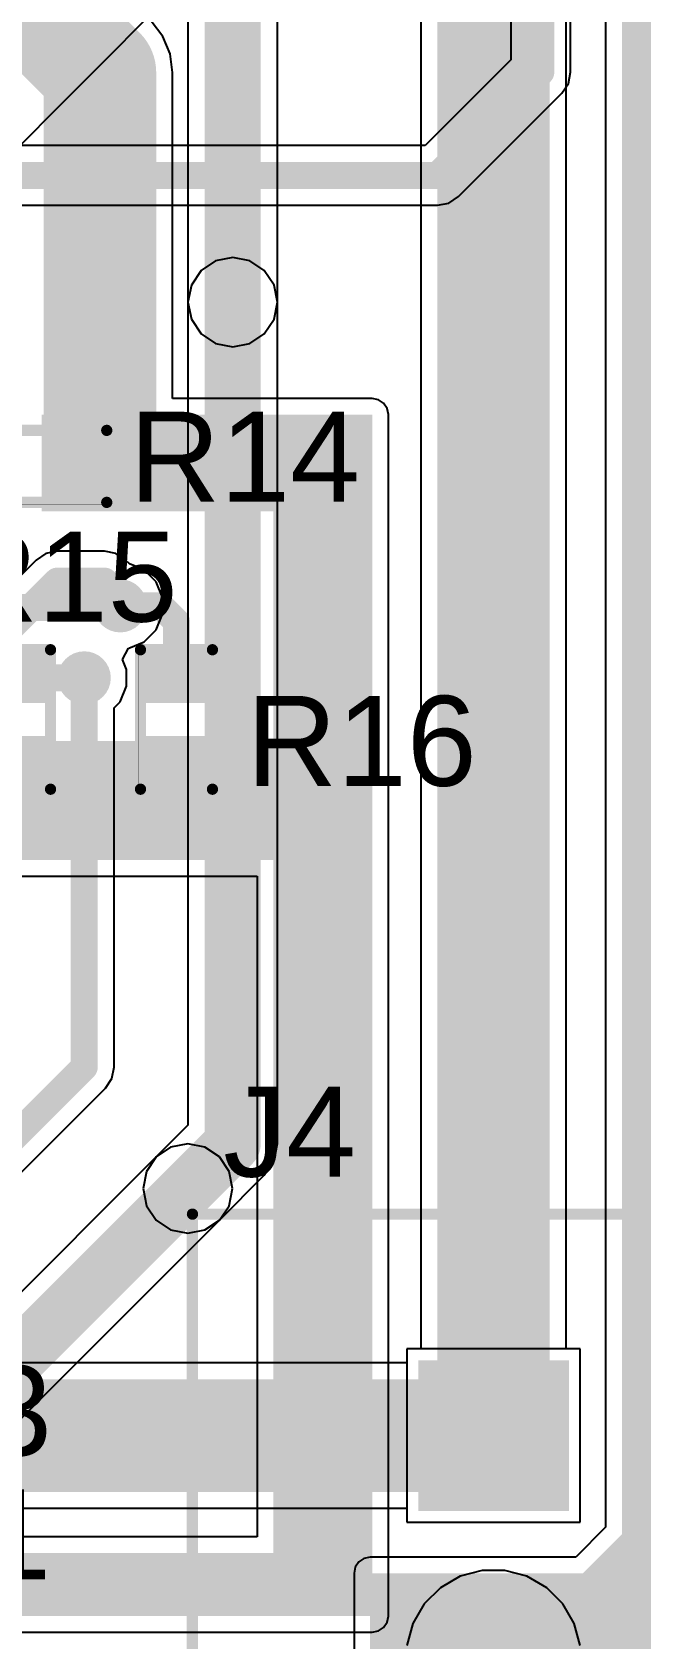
# Model space of a CAD drawing. Header units: millimetres. Extents: x 0 to 212, y 0 to 213.
# Drawn here: x 0.84 to 1.11, y 1.101 to 1.815 of the extents above; entities that cross this region are included whole.
import ezdxf

# ---------------------------------------------------------------- set-up
doc = ezdxf.new("R2010")
doc.units = ezdxf.units.MM
doc.header["$MEASUREMENT"] = 0
for name, color, linetype in [('BottomLayer', 5, 'Continuous'), ('BottomSolder', 6, 'Continuous'), ('MultiLayer', 9, 'Continuous'), ('PadHoleLayer', 156, 'Continuous'), ('TopLayer', 1, 'Continuous'), ('TopOverlay', 2, 'Continuous'), ('TopPaste', 8, 'Continuous'), ('TopSolder', 216, 'Continuous'), ('ViaHoleLayer', 16, 'Continuous')]:
    doc.layers.add(name, color=color, linetype=linetype)
doc.styles.add('Arial', font='', dxfattribs={"height": 0.2})
doc.styles.get('Arial').set_extended_font_data('Arial')

# ---------------------------------------------------------------- blocks, each defined once
blk = doc.blocks.new('B2B_XH_2_LF__SN__24')
at = {"layer": 'BottomLayer'}
blk.add_hatch(color=5, dxfattribs=at).paths.add_polyline_path([(-0.080706, -0.031496), (-0.080706, 0.031496), (-0.017714, 0.031496), (-0.017714, -0.031496)])
h = blk.add_hatch(color=5, dxfattribs=at)
edge = h.paths.add_edge_path()
edge.add_arc((0.04921, 0), 0.031496, 0, 360)
at = {"layer": 'BottomSolder'}
blk.add_hatch(color=6, dxfattribs=at).paths.add_polyline_path([(-0.082706, -0.033496), (-0.082706, 0.033496), (-0.015714, 0.033496), (-0.015714, -0.033496)])
h = blk.add_hatch(color=6, dxfattribs=at)
edge = h.paths.add_edge_path()
edge.add_arc((0.04921, 0), 0.033496, 0, 360)
at = {"layer": 'MultiLayer'}
blk.add_hatch(color=9, dxfattribs=at).paths.add_polyline_path([(-0.080706, -0.031496), (-0.080706, 0.031496), (-0.017714, 0.031496), (-0.017714, -0.031496)])
h = blk.add_hatch(color=9, dxfattribs=at)
edge = h.paths.add_edge_path()
edge.add_arc((0.04921, 0), 0.031496, 0, 360)
at = {"layer": 'PadHoleLayer'}
h = blk.add_hatch(color=156, dxfattribs=at)
edge = h.paths.add_edge_path()
edge.add_arc((-0.04921, 0), 0.019685, 0, 360)
h = blk.add_hatch(color=156, dxfattribs=at)
edge = h.paths.add_edge_path()
edge.add_arc((0.04921, 0), 0.019685, 0, 360)
at = {"layer": 'TopLayer'}
blk.add_hatch(color=1, dxfattribs=at).paths.add_polyline_path([(-0.080706, -0.031496), (-0.080706, 0.031496), (-0.017714, 0.031496), (-0.017714, -0.031496)])
h = blk.add_hatch(color=1, dxfattribs=at)
edge = h.paths.add_edge_path()
edge.add_arc((0.04921, 0), 0.031496, 0, 360)
at = {"layer": 'TopSolder'}
blk.add_hatch(color=216, dxfattribs=at).paths.add_polyline_path([(-0.082706, -0.033496), (-0.082706, 0.033496), (-0.015714, 0.033496), (-0.015714, -0.033496)])
h = blk.add_hatch(color=216, dxfattribs=at)
edge = h.paths.add_edge_path()
edge.add_arc((0.04921, 0), 0.033496, 0, 360)
at = {"layer": 'TopOverlay', "const_width": 0.005}
for points in [[(-0.037206, 0.123228), (-0.061851, 0.123228)], [(-0.061851, 0.098582), (-0.061851, 0.123228)], [(-0.037206, 0.098582), (-0.037206, 0.123228)], [(0.061376, 0.123228), (0.036731, 0.123228)], [(0.036731, 0.098582), (0.036731, 0.123228)], [(0.061376, 0.098582), (0.061376, 0.123228)], [(0.147401, 0.0925), (-0.147641, 0.0925)], [(-0.147639, -0.133857), (-0.147639, 0.09252)], [(0.147401, -0.133899), (0.1474, 0.0925)], [(0.147401, -0.133899), (-0.147641, -0.133899)]]:
    blk.add_lwpolyline(points, dxfattribs=at)
at = {"layer": 'TopOverlay', "const_width": 0.0025}
for points in [[(-0.063101, 0.123228, 1), (-0.060601, 0.123228, 1)], [(-0.063101, 0.123228, 1), (-0.060601, 0.123228, 1)], [(-0.038456, 0.123228, 1), (-0.035956, 0.123228, 1)], [(-0.038456, 0.123228, 1), (-0.035956, 0.123228, 1)], [(0.035481, 0.123228, 1), (0.037981, 0.123228, 1)], [(0.035481, 0.123228, 1), (0.037981, 0.123228, 1)], [(0.060126, 0.123228, 1), (0.062626, 0.123228, 1)], [(0.060126, 0.123228, 1), (0.062626, 0.123228, 1)], [(-0.063101, 0.098582, 1), (-0.060601, 0.098582, 1)], [(-0.038456, 0.098582, 1), (-0.035956, 0.098582, 1)], [(0.035481, 0.098582, 1), (0.037981, 0.098582, 1)], [(0.060126, 0.098582, 1), (0.062626, 0.098582, 1)], [(-0.148891, 0.0925, 1), (-0.146391, 0.0925, 1)], [(-0.148889, 0.09252, 1), (-0.146389, 0.09252, 1)], [(0.14615, 0.0925, 1), (0.14865, 0.0925, 1)], [(0.146151, 0.0925, 1), (0.148651, 0.0925, 1)], [(-0.148891, -0.133899, 1), (-0.146391, -0.133899, 1)], [(-0.148889, -0.133857, 1), (-0.146389, -0.133857, 1)], [(0.146151, -0.133899, 1), (0.148651, -0.133899, 1)], [(0.146151, -0.133899, 1), (0.148651, -0.133899, 1)]]:
    blk.add_lwpolyline(points, format="xyb", close=True, dxfattribs=at)
blk = doc.blocks.new('ESP32_C3_MINI_1U_H4__30')
at = {"layer": 'TopSolder'}
blk.add_line((-0.04771, 0.0477), (211.74611, -211.08336), dxfattribs=at)
blk = doc.blocks.new('R___0402_33')
at = {"layer": 'TopLayer'}
for points in [[(-0.0275, -0.0125), (-0.0275, 0.0125), (-0.0095, 0.0125), (-0.0095, -0.0125)], [(0.0095, -0.0125), (0.0095, 0.0125), (0.0275, 0.0125), (0.0275, -0.0125)]]:
    blk.add_hatch(color=1, dxfattribs=at).paths.add_polyline_path(points)
at = {"layer": 'TopPaste'}
for points in [[(-0.0275, -0.0125), (-0.0275, 0.0125), (-0.0095, 0.0125), (-0.0095, -0.0125)], [(0.0095, -0.0125), (0.0095, 0.0125), (0.0275, 0.0125), (0.0275, -0.0125)]]:
    blk.add_hatch(color=8, dxfattribs=at).paths.add_polyline_path(points)
at = {"layer": 'TopSolder'}
for points in [[(-0.02967, -0.01467), (-0.02967, 0.01467), (-0.00733, 0.01467), (-0.00733, -0.01467)], [(0.00733, -0.01467), (0.00733, 0.01467), (0.02967, 0.01467), (0.02967, -0.01467)]]:
    blk.add_hatch(color=216, dxfattribs=at).paths.add_polyline_path(points)
at = {"layer": 'TopOverlay'}
for points, const_width in [([(0.031, 0.016), (-0.031, 0.016)], 0.005), ([(-0.031, -0.016), (-0.031, 0.016)], 0.005), ([(0.031, -0.016), (0.031, 0.016)], 0.005), ([(0.031, -0.016), (-0.031, -0.016)], 0.005), ([(0.032, -0.017), (-0.032, -0.017)], 0.000127)]:
    blk.add_lwpolyline(points, dxfattribs=dict(at, const_width=const_width))
for points, const_width in [([(-0.03225, 0.016, 1), (-0.02975, 0.016, 1)], 0.0025), ([(-0.03225, 0.016, 1), (-0.02975, 0.016, 1)], 0.0025), ([(0.02975, 0.016, 1), (0.03225, 0.016, 1)], 0.0025), ([(0.02975, 0.016, 1), (0.03225, 0.016, 1)], 0.0025), ([(-0.03225, -0.016, 1), (-0.02975, -0.016, 1)], 0.0025), ([(-0.03225, -0.016, 1), (-0.02975, -0.016, 1)], 0.0025), ([(0.02975, -0.016, 1), (0.03225, -0.016, 1)], 0.0025), ([(0.02975, -0.016, 1), (0.03225, -0.016, 1)], 0.0025), ([(-0.03203, -0.017, 1), (-0.03197, -0.017, 1)], 0.0000635), ([(0.03197, -0.017, 1), (0.03203, -0.017, 1)], 0.0000635)]:
    blk.add_lwpolyline(points, format="xyb", close=True, dxfattribs=dict(at, const_width=const_width))
blk = doc.blocks.new('R___0402_34')
at = {"layer": 'TopLayer'}
for points in [[(-0.0275, -0.0125), (-0.0275, 0.0125), (-0.0095, 0.0125), (-0.0095, -0.0125)], [(0.0095, -0.0125), (0.0095, 0.0125), (0.0275, 0.0125), (0.0275, -0.0125)]]:
    blk.add_hatch(color=1, dxfattribs=at).paths.add_polyline_path(points)
at = {"layer": 'TopPaste'}
for points in [[(-0.0275, -0.0125), (-0.0275, 0.0125), (-0.0095, 0.0125), (-0.0095, -0.0125)], [(0.0095, -0.0125), (0.0095, 0.0125), (0.0275, 0.0125), (0.0275, -0.0125)]]:
    blk.add_hatch(color=8, dxfattribs=at).paths.add_polyline_path(points)
at = {"layer": 'TopSolder'}
for points in [[(-0.02967, -0.01467), (-0.02967, 0.01467), (-0.00733, 0.01467), (-0.00733, -0.01467)], [(0.00733, -0.01467), (0.00733, 0.01467), (0.02967, 0.01467), (0.02967, -0.01467)]]:
    blk.add_hatch(color=216, dxfattribs=at).paths.add_polyline_path(points)
at = {"layer": 'TopOverlay'}
for points, const_width in [([(0.031, 0.016), (-0.031, 0.016)], 0.005), ([(-0.031, -0.016), (-0.031, 0.016)], 0.005), ([(0.031, -0.016), (0.031, 0.016)], 0.005), ([(0.031, -0.016), (-0.031, -0.016)], 0.005), ([(0.032, -0.017), (-0.032, -0.017)], 0.000127)]:
    blk.add_lwpolyline(points, dxfattribs=dict(at, const_width=const_width))
for points, const_width in [([(-0.03225, 0.016, 1), (-0.02975, 0.016, 1)], 0.0025), ([(-0.03225, 0.016, 1), (-0.02975, 0.016, 1)], 0.0025), ([(0.02975, 0.016, 1), (0.03225, 0.016, 1)], 0.0025), ([(0.02975, 0.016, 1), (0.03225, 0.016, 1)], 0.0025), ([(-0.03225, -0.016, 1), (-0.02975, -0.016, 1)], 0.0025), ([(-0.03225, -0.016, 1), (-0.02975, -0.016, 1)], 0.0025), ([(0.02975, -0.016, 1), (0.03225, -0.016, 1)], 0.0025), ([(0.02975, -0.016, 1), (0.03225, -0.016, 1)], 0.0025), ([(-0.03203, -0.017, 1), (-0.03197, -0.017, 1)], 0.0000635), ([(0.03197, -0.017, 1), (0.03203, -0.017, 1)], 0.0000635)]:
    blk.add_lwpolyline(points, format="xyb", close=True, dxfattribs=dict(at, const_width=const_width))
blk = doc.blocks.new('R___0402_35')
at = {"layer": 'TopLayer'}
for points in [[(-0.0275, -0.0125), (-0.0275, 0.0125), (-0.0095, 0.0125), (-0.0095, -0.0125)], [(0.0095, -0.0125), (0.0095, 0.0125), (0.0275, 0.0125), (0.0275, -0.0125)]]:
    blk.add_hatch(color=1, dxfattribs=at).paths.add_polyline_path(points)
at = {"layer": 'TopPaste'}
for points in [[(-0.0275, -0.0125), (-0.0275, 0.0125), (-0.0095, 0.0125), (-0.0095, -0.0125)], [(0.0095, -0.0125), (0.0095, 0.0125), (0.0275, 0.0125), (0.0275, -0.0125)]]:
    blk.add_hatch(color=8, dxfattribs=at).paths.add_polyline_path(points)
at = {"layer": 'TopSolder'}
for points in [[(-0.02967, -0.01467), (-0.02967, 0.01467), (-0.00733, 0.01467), (-0.00733, -0.01467)], [(0.00733, -0.01467), (0.00733, 0.01467), (0.02967, 0.01467), (0.02967, -0.01467)]]:
    blk.add_hatch(color=216, dxfattribs=at).paths.add_polyline_path(points)
at = {"layer": 'TopOverlay'}
for points, const_width in [([(-0.031, 0.016), (0.031, 0.016)], 0.005), ([(-0.031, -0.016), (-0.031, 0.016)], 0.005), ([(0.031, -0.016), (0.031, 0.016)], 0.005), ([(-0.031, -0.016), (0.031, -0.016)], 0.005), ([(-0.032, -0.017), (0.032, -0.017)], 0.000127)]:
    blk.add_lwpolyline(points, dxfattribs=dict(at, const_width=const_width))
for points, const_width in [([(-0.03225, 0.016, 1), (-0.02975, 0.016, 1)], 0.0025), ([(-0.03225, 0.016, 1), (-0.02975, 0.016, 1)], 0.0025), ([(0.02975, 0.016, 1), (0.03225, 0.016, 1)], 0.0025), ([(0.02975, 0.016, 1), (0.03225, 0.016, 1)], 0.0025), ([(-0.03225, -0.016, 1), (-0.02975, -0.016, 1)], 0.0025), ([(-0.03225, -0.016, 1), (-0.02975, -0.016, 1)], 0.0025), ([(0.02975, -0.016, 1), (0.03225, -0.016, 1)], 0.0025), ([(0.02975, -0.016, 1), (0.03225, -0.016, 1)], 0.0025), ([(-0.03203, -0.017, 1), (-0.03197, -0.017, 1)], 0.0000635), ([(0.03197, -0.017, 1), (0.03203, -0.017, 1)], 0.0000635)]:
    blk.add_lwpolyline(points, format="xyb", close=True, dxfattribs=dict(at, const_width=const_width))

msp = doc.modelspace()

# ---------------------------------------------------------------- hatches: boundary and pattern name
at = {"layer": 'BottomLayer'}
h = msp.add_hatch(color=5, dxfattribs=at)
edge = h.paths.add_edge_path()
edge.add_arc((0.92892, 1.6947), 0.01181, 0, 360)
h = msp.add_hatch(color=5, dxfattribs=at)
edge = h.paths.add_edge_path()
edge.add_arc((0.87892, 1.5597), 0.01181, 0, 360)
h = msp.add_hatch(color=5, dxfattribs=at)
edge = h.paths.add_edge_path()
edge.add_arc((0.86292, 1.5277), 0.01181, 0, 360)
h = msp.add_hatch(color=5, dxfattribs=at)
edge = h.paths.add_edge_path()
edge.add_arc((0.90892, 1.3007), 0.01181, 0, 360)
msp.add_hatch(color=5, dxfattribs=at).paths.add_polyline_path([(1.106, 1.12976), (0.99, 1.12976), (0.99, 0.559), (1.106, 0.559)])
at = {"layer": 'TopLayer'}
h = msp.add_hatch(color=1, dxfattribs=at)
edge = h.paths.add_edge_path()
edge.add_arc((0.92892, 1.6947), 0.01181, 0, 360)
for points in [[(0.84392, 1.6017), (0.98492, 1.6017), (0.98492, 1.6447), (0.84392, 1.6447)], [(0.94692, 1.1107), (0.991, 1.1107), (0.991, 1.6447), (0.94692, 1.6447)], [(0.81792, 1.4467), (0.98492, 1.4467), (0.98492, 1.4997), (0.81792, 1.4997)], [(0.46392, 1.1107), (0.98492, 1.1107), (0.98492, 1.1387), (0.46392, 1.1387)]]:
    msp.add_hatch(color=1, dxfattribs=at).paths.add_polyline_path(points)
h = msp.add_hatch(color=1, dxfattribs=at)
edge = h.paths.add_edge_path()
edge.add_arc((0.87892, 1.5597), 0.01181, 0, 360)
h = msp.add_hatch(color=1, dxfattribs=at)
edge = h.paths.add_edge_path()
edge.add_arc((0.86292, 1.5277), 0.01181, 0, 360)
h = msp.add_hatch(color=1, dxfattribs=at)
edge = h.paths.add_edge_path()
edge.add_arc((0.90892, 1.3007), 0.01181, 0, 360)
at = {"layer": 'ViaHoleLayer'}
h = msp.add_hatch(color=16, dxfattribs=at)
edge = h.paths.add_edge_path()
edge.add_arc((0.92892, 1.6947), 0.00591, 0, 360)
h = msp.add_hatch(color=16, dxfattribs=at)
edge = h.paths.add_edge_path()
edge.add_arc((0.87892, 1.5597), 0.00591, 0, 360)
h = msp.add_hatch(color=16, dxfattribs=at)
edge = h.paths.add_edge_path()
edge.add_arc((0.86292, 1.5277), 0.00591, 0, 360)
h = msp.add_hatch(color=16, dxfattribs=at)
edge = h.paths.add_edge_path()
edge.add_arc((0.90892, 1.3007), 0.00591, 0, 360)

# ---------------------------------------------------------------- linework, layer by layer
at = {"layer": 'BottomLayer'}
for p, q in [((1.09472, 2.81183), (1.09472, 1.15015)), ((1.05266, 2.06365), (1.05266, 1.80241)), ((1.07917, 1.79692), (1.07917, 2.06365)), ((1.05266, 1.80241), (1.01451, 1.76425)), ((1.07817, 1.79185), (1.07917, 1.79692)), ((1.02937, 1.74163), (1.07529, 1.78755)), ((1.07529, 1.78755), (1.07817, 1.79185)), ((1.01451, 1.76425), (0.82, 1.76425)), ((0.82549, 1.73775), (1.02, 1.73775)), ((1.02, 1.73775), (1.02507, 1.73875)), ((1.02507, 1.73875), (1.02937, 1.74163)), ((0.92892, 1.71459), (0.92131, 1.71307)), ((0.93653, 1.71307), (0.92892, 1.71459)), ((0.91486, 1.70876), (0.91055, 1.70231)), ((0.92131, 1.71307), (0.91486, 1.70876)), ((0.94298, 1.70876), (0.93653, 1.71307)), ((0.94729, 1.70231), (0.94298, 1.70876)), ((0.91055, 1.70231), (0.90904, 1.6947)), ((0.9488, 1.6947), (0.94729, 1.70231)), ((0.90904, 1.6947), (0.90904, 1.32894)), ((0.9488, 1.3207), (0.9488, 1.6947)), ((0.84155, 1.58008), (0.82017, 1.5587)), ((0.84585, 1.58295), (0.84155, 1.58008)), ((0.85092, 1.58396), (0.84585, 1.58295)), ((0.87192, 1.58396), (0.85092, 1.58396)), ((0.87699, 1.58295), (0.87192, 1.58396)), ((0.88129, 1.58008), (0.87699, 1.58295)), ((0.88299, 1.57838), (0.88129, 1.58008)), ((0.88958, 1.57565), (0.88299, 1.57838)), ((0.89487, 1.57036), (0.88958, 1.57565)), ((0.89773, 1.56345), (0.89487, 1.57036)), ((0.89773, 1.55596), (0.89773, 1.56345)), ((0.89487, 1.54905), (0.89773, 1.55596)), ((0.88279, 1.54095), (0.88958, 1.54376)), ((0.88958, 1.54376), (0.89487, 1.54905)), ((0.87989, 1.53589), (0.88263, 1.54084)), ((0.88173, 1.53145), (0.87989, 1.53589)), ((0.88263, 1.54084), (0.88279, 1.54095)), ((0.88173, 1.52396), (0.88173, 1.53145)), ((0.87887, 1.51705), (0.88173, 1.52396)), ((0.87617, 1.51436), (0.87887, 1.51705)), ((0.87617, 1.3547), (0.87617, 1.51436)), ((0.87517, 1.34963), (0.87617, 1.3547)), ((0.49236, 0.9654), (0.87229, 1.34533)), ((0.87229, 1.34533), (0.87517, 1.34963)), ((0.90904, 1.32894), (0.89486, 1.31476)), ((0.89486, 1.31476), (0.89055, 1.30831)), ((0.94729, 1.31309), (0.9488, 1.3207)), ((0.89055, 1.30831), (0.88904, 1.3007)), ((0.94298, 1.30664), (0.94729, 1.31309)), ((0.88904, 1.3007), (0.89055, 1.29309)), ((0.92298, 1.28664), (0.94298, 1.30664)), ((0.89055, 1.29309), (0.89486, 1.28664)), ((0.89486, 1.28664), (0.90131, 1.28233)), ((0.91653, 1.28233), (0.92298, 1.28664)), ((0.90131, 1.28233), (0.90892, 1.28082)), ((0.90892, 1.28082), (0.91653, 1.28233)), ((1.08342, 1.22941), (1.00642, 1.22941)), ((1.00642, 1.22941), (1.00642, 1.22319)), ((1.08342, 1.15242), (1.08342, 1.22941)), ((1.00642, 1.22319), (0.78613, 1.22319)), ((0.7995, 1.15864), (1.00642, 1.15864)), ((1.00642, 1.15864), (1.00642, 1.15242)), ((1.00642, 1.15242), (1.08342, 1.15242)), ((1.09472, 1.15015), (1.08146, 1.13689)), ((0.98727, 1.13635), (0.98495, 1.1348)), ((0.99, 1.13689), (0.98727, 1.13635)), ((1.08146, 1.13689), (0.99, 1.13689)), ((0.98341, 1.13249), (0.98286, 1.12976)), ((0.98286, 1.12976), (0.98286, 0.70046)), ((0.98495, 1.1348), (0.98341, 1.13249))]:
    msp.add_line(p, q, dxfattribs=at)
for points, const_width in [([(1.127, 1.13678), (1.127, 2.8252)], 0.05), ([(1.06592, 1.79692), (1.06592, 2.077)], 0.012), ([(1.02, 1.751), (1.06592, 1.79692)], 0.012), ([(0.82, 1.751), (1.02, 1.751)], 0.012), ([(0.92892, 1.3207), (0.92892, 1.6947)], 0.025), ([(0.82692, 1.5467), (0.85092, 1.5707)], 0.012), ([(0.85092, 1.5707), (0.87192, 1.5707)], 0.012), ([(0.87192, 1.5707), (0.87892, 1.5637)], 0.012), ([(0.87892, 1.5597), (0.87892, 1.5637)], 0.012), ([(0.86292, 1.3547), (0.86292, 1.5277)], 0.012), ([(0.45292, 0.9447), (0.86292, 1.3547)], 0.012), ([(0.90892, 1.3007), (0.92892, 1.3207)], 0.025), ([(0.78613, 1.19091), (1.04492, 1.19091)], 0.05), ([(1.08271, 1.09249), (1.127, 1.13678)], 0.05), ([(1.04492, 1.09249), (1.08271, 1.09249)], 0.05)]:
    msp.add_lwpolyline(points, dxfattribs=dict(at, const_width=const_width))
for points, const_width in [([(1.06292, 1.79692, 1), (1.06892, 1.79692, 1)], 0.006), ([(1.06292, 1.79692, 1), (1.06892, 1.79692, 1)], 0.006), ([(1.017, 1.751, 1), (1.023, 1.751, 1)], 0.006), ([(1.017, 1.751, 1), (1.023, 1.751, 1)], 0.006), ([(0.92267, 1.6947, 1), (0.93517, 1.6947, 1)], 0.0125), ([(0.84792, 1.5707, 1), (0.85392, 1.5707, 1)], 0.006), ([(0.84792, 1.5707, 1), (0.85392, 1.5707, 1)], 0.006), ([(0.86892, 1.5707, 1), (0.87492, 1.5707, 1)], 0.006), ([(0.86892, 1.5707, 1), (0.87492, 1.5707, 1)], 0.006), ([(0.87592, 1.5637, 1), (0.88192, 1.5637, 1)], 0.006), ([(0.87592, 1.5637, 1), (0.88192, 1.5637, 1)], 0.006), ([(0.87592, 1.5597, 1), (0.88192, 1.5597, 1)], 0.006), ([(0.85992, 1.5277, 1), (0.86592, 1.5277, 1)], 0.006), ([(0.85992, 1.3547, 1), (0.86592, 1.3547, 1)], 0.006), ([(0.85992, 1.3547, 1), (0.86592, 1.3547, 1)], 0.006), ([(0.92267, 1.3207, 1), (0.93517, 1.3207, 1)], 0.0125), ([(0.92267, 1.3207, 1), (0.93517, 1.3207, 1)], 0.0125), ([(0.90267, 1.3007, 1), (0.91517, 1.3007, 1)], 0.0125), ([(1.03242, 1.19091, 1), (1.05742, 1.19091, 1)], 0.025), ([(1.1145, 1.13678, 1), (1.1395, 1.13678, 1)], 0.025), ([(1.1145, 1.13678, 1), (1.1395, 1.13678, 1)], 0.025), ([(1.03242, 1.09249, 1), (1.05742, 1.09249, 1)], 0.025), ([(1.07021, 1.09249, 1), (1.09521, 1.09249, 1)], 0.025), ([(1.07021, 1.09249, 1), (1.09521, 1.09249, 1)], 0.025)]:
    msp.add_lwpolyline(points, format="xyb", close=True, dxfattribs=dict(at, const_width=const_width))
at = {"layer": 'TopLayer'}
for p, q in [((1.0772, 1.22941), (1.0772, 1.9347)), ((1.01264, 1.92133), (1.01264, 1.22941)), ((0.9488, 1.6947), (0.9488, 1.83608)), ((0.90904, 1.82785), (0.90904, 1.6947)), ((0.89787, 1.81284), (0.89274, 1.81953)), ((0.9011, 1.80506), (0.89787, 1.81284)), ((0.9022, 1.7967), (0.9011, 1.80506)), ((0.9022, 1.65184), (0.9022, 1.7967)), ((0.90904, 1.6947), (0.91055, 1.68709)), ((0.94729, 1.68709), (0.9488, 1.6947)), ((0.91055, 1.68709), (0.91486, 1.68064)), ((0.94298, 1.68064), (0.94729, 1.68709)), ((0.91486, 1.68064), (0.92131, 1.67633)), ((0.93653, 1.67633), (0.94298, 1.68064)), ((0.92131, 1.67633), (0.92892, 1.67482)), ((0.92892, 1.67482), (0.93653, 1.67633)), ((0.991, 1.65184), (0.9022, 1.65184)), ((0.99373, 1.6513), (0.991, 1.65184)), ((0.99605, 1.64975), (0.99373, 1.6513)), ((0.99759, 1.64743), (0.99605, 1.64975)), ((0.99814, 1.6447), (0.99759, 1.64743)), ((0.99814, 1.1107), (0.99814, 1.6447)), ((0.81792, 1.43957), (0.93978, 1.43957)), ((0.93978, 1.43957), (0.93978, 1.14584)), ((0.89486, 1.31476), (0.76868, 1.18859)), ((0.90131, 1.31907), (0.89486, 1.31476)), ((0.90892, 1.32059), (0.90131, 1.31907)), ((0.91653, 1.31907), (0.90892, 1.32059)), ((0.92298, 1.31476), (0.91653, 1.31907)), ((0.92729, 1.30831), (0.92298, 1.31476)), ((0.9288, 1.3007), (0.92729, 1.30831)), ((0.92729, 1.29309), (0.9288, 1.3007)), ((0.92298, 1.28664), (0.92729, 1.29309)), ((0.79098, 1.15464), (0.92298, 1.28664)), ((1.01264, 1.22941), (1.00642, 1.22941)), ((1.00642, 1.22941), (1.00642, 1.15242)), ((1.08342, 1.22941), (1.0772, 1.22941)), ((1.08342, 1.15242), (1.08342, 1.22941)), ((1.00642, 1.15242), (1.08342, 1.15242)), ((0.93978, 1.14584), (0.78612, 1.14584)), ((1.03006, 1.12837), (1.02128, 1.1233)), ((1.03985, 1.13099), (1.03006, 1.12837)), ((1.04999, 1.13099), (1.03985, 1.13099)), ((1.05978, 1.12837), (1.04999, 1.13099)), ((1.06856, 1.1233), (1.05978, 1.12837)), ((1.02128, 1.1233), (1.01411, 1.11613)), ((1.07572, 1.11613), (1.06856, 1.1233)), ((1.01411, 1.11613), (1.00905, 1.10735)), ((1.08079, 1.10735), (1.07572, 1.11613)), ((0.99605, 1.10566), (0.99759, 1.10797)), ((0.99759, 1.10797), (0.99814, 1.1107)), ((1.00905, 1.10735), (1.00642, 1.09756)), ((1.08342, 1.09756), (1.08079, 1.10735)), ((0.46092, 1.10357), (0.991, 1.10357)), ((0.991, 1.10357), (0.99373, 1.10411)), ((0.99373, 1.10411), (0.99605, 1.10566))]:
    msp.add_line(p, q, dxfattribs=at)
for points, const_width in [([(1.04492, 1.19091), (1.04492, 1.9347)], 0.05), ([(0.80992, 1.8567), (0.86992, 1.7967)], 0.05), ([(0.92892, 1.6947), (0.92892, 1.83608)], 0.025), ([(0.86992, 1.6337), (0.86992, 1.7967)], 0.05), ([(0.7618, 1.55894), (0.87816, 1.55894)], 0.012), ([(0.87892, 1.5597), (0.89692, 1.5597)], 0.012), ([(0.89692, 1.5597), (0.90392, 1.5527)], 0.012), ([(0.90392, 1.5277), (0.90392, 1.5527)], 0.012), ([(0.83192, 1.5277), (0.86292, 1.5277)], 0.012), ([(0.83192, 1.4907), (0.90392, 1.4907)], 0.012), ([(0.89711, 1.48389), (0.90392, 1.4907)], 0.012), ([(0.89711, 1.4667), (0.89711, 1.48389)], 0.012), ([(0.77692, 1.1687), (0.90892, 1.3007)], 0.025)]:
    msp.add_lwpolyline(points, dxfattribs=dict(at, const_width=const_width))
for points, const_width in [([(0.85742, 1.7967, 1), (0.88242, 1.7967, 1)], 0.025), ([(0.85742, 1.7967, 1), (0.88242, 1.7967, 1)], 0.025), ([(0.92267, 1.6947, 1), (0.93517, 1.6947, 1)], 0.0125), ([(0.85742, 1.6337, 1), (0.88242, 1.6337, 1)], 0.025), ([(0.87516, 1.55894, 1), (0.88116, 1.55894, 1)], 0.006), ([(0.87592, 1.5597, 1), (0.88192, 1.5597, 1)], 0.006), ([(0.89392, 1.5597, 1), (0.89992, 1.5597, 1)], 0.006), ([(0.89392, 1.5597, 1), (0.89992, 1.5597, 1)], 0.006), ([(0.90092, 1.5527, 1), (0.90692, 1.5527, 1)], 0.006), ([(0.90092, 1.5527, 1), (0.90692, 1.5527, 1)], 0.006), ([(0.85992, 1.5277, 1), (0.86592, 1.5277, 1)], 0.006), ([(0.90092, 1.5277, 1), (0.90692, 1.5277, 1)], 0.006), ([(0.90092, 1.4907, 1), (0.90692, 1.4907, 1)], 0.006), ([(0.90092, 1.4907, 1), (0.90692, 1.4907, 1)], 0.006), ([(0.89411, 1.48389, 1), (0.90011, 1.48389, 1)], 0.006), ([(0.89411, 1.48389, 1), (0.90011, 1.48389, 1)], 0.006), ([(0.89411, 1.4667, 1), (0.90011, 1.4667, 1)], 0.006), ([(0.90267, 1.3007, 1), (0.91517, 1.3007, 1)], 0.0125), ([(1.03242, 1.19091, 1), (1.05742, 1.19091, 1)], 0.025)]:
    msp.add_lwpolyline(points, format="xyb", close=True, dxfattribs=dict(at, const_width=const_width))

# ---------------------------------------------------------------- block references
for name, p, rotation in [('ESP32_C3_MINI_1U_H4__30', (0.56692, 1.49595), 90), ('R___0402_34', (0.83192, 1.5092), 270), ('R___0402_33', (0.90392, 1.5092), 270), ('B2B_XH_2_LF__SN__24', (1.04492, 1.1417), 270)]:
    msp.add_blockref(name, p, dxfattribs=dict(rotation=rotation))
msp.add_blockref('R___0402_35', (0.84192, 1.6217))

# ---------------------------------------------------------------- texts
at = {"layer": 'TopOverlay', "style": 'Arial'}
for s, p in [('R14', (0.88302, 1.60601)), ('R15', (0.80194, 1.55271)), ('R16', (0.93494, 1.47971)), ('J4', (0.92468, 1.30601)), ('R13', (0.74602, 1.18201)), ('R11', (0.74568, 1.12701))]:
    msp.add_text(s, height=0.04, dxfattribs=at).set_placement(p)

doc.saveas('drawing.dxf')
